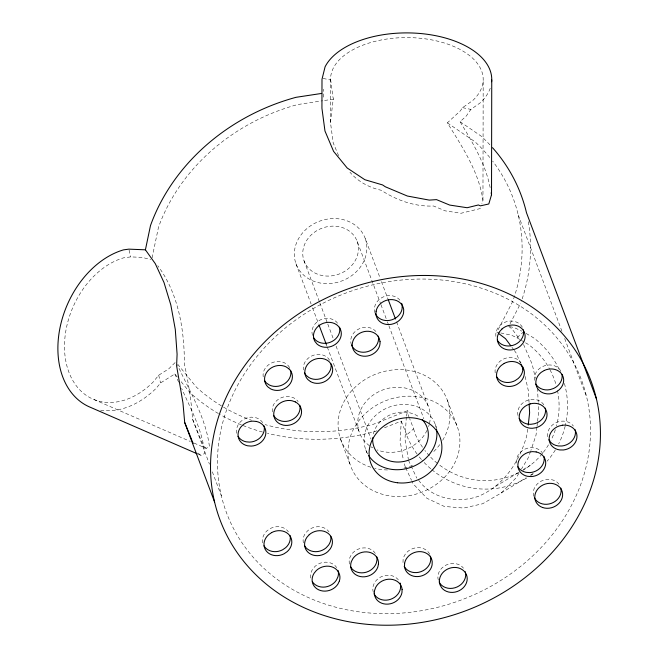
<?xml version="1.0" encoding="UTF-8"?>
<svg xmlns="http://www.w3.org/2000/svg" width="658" height="658" viewBox="0 0 658 658"><rect width="100%" height="100%" fill="white"/><g stroke="black" fill="none" stroke-linecap="round" stroke-linejoin="round"><path stroke-width="0.49" stroke-dasharray="3.29 2.47" d="M338.607 155.691L333.195 142.876L330.472 122.437L330.555 78.853A76.32 41.758 0.1 0 1 427.305 39.135A76.32 41.758 0.1 0 1 472.609 100.641L462.566 107.657L460.337 110.881L447.358 122.84C462.261 146.898 478.835 171.639 482.956 200.213L481.87 203.898M482.956 200.213L483.186 79.832M403 562.549L403.115 559.292A14.147 12.239 -20.6 0 1 415.469 547.867A14.147 12.239 -20.6 0 1 429.888 554.612M384.494 427.766L401.265 421.112L400.105 440.712L403.387 460.337M406.315 417.024L404.991 439.256L408.363 459.416M527.774 429.164L526.68 436.015C519.655 461.357 503.822 485.538 478.925 496.107C457.746 503.839 431.467 498.846 418.126 479.517M536.912 427.223L536.015 435.16L530.907 450.385M537.027 426.228L537.471 422.255M537.586 421.26L538.705 411.332L538.277 403.288M323.234 97.162L323.711 93.123L323.218 89.175M330.472 122.437L332.948 101.266L333.746 99.087L332.956 97.252L330.555 78.853M152.064 257.92L158.479 227.273A189.496 163.949 -20.6 0 1 297.72 104.54L322.626 100.764M406.373 416.012L407.779 410.625L373.456 424.245A189.496 163.949 -20.6 0 1 265.166 424.64M530.57 451.322L528.201 457.878L521.481 469.031M510.065 323.744L520.7 303.182M518.891 473.324L516.308 477.618L501.133 493.039L482.659 503.748L463.676 508.058L444.273 506.43L426.902 498.279L413.183 483.893L411.933 481.212M490.218 88.254A84.882 46.447 0.1 0 1 479.986 103.035L470.873 109.401L466.333 115.964L460.09 121.705C472.502 142.399 485.555 163.858 490.202 187.801M175.094 362.591L168.736 368.875L158.71 375.208L152.952 382.24A76.32 55.083 -66.5 0 1 66.499 364.302A76.32 55.083 -66.5 0 1 123.49 257.862L130.679 256.9L142.317 257.368L150.707 259.663M177.356 377.067L174.814 373.95L160.544 382.956L156.259 388.195A84.882 61.26 -66.5 0 1 99.358 409.95M417.049 453.995A84.882 83.089 58.6 0 1 407.113 436.435L406.693 434.922L413.635 428.802L409.63 418.611M500.705 332.956L511.324 335.136L516.925 337.751L523.521 331.936M495.54 486.484L519.072 472.14M523.431 469.483L530.397 465.231M501.133 493.039L526.129 477.798M530.438 475.175L533.021 473.595M194.052 443.073L206.209 448.361L209.433 446.527C205.765 417.46 189.767 391.551 177.586 365.354M198.272 454.242L201.077 455.459L204.663 453.42C202.623 430.299 190.861 409.391 181.666 388.45M377.034 430.727L375.167 431.467A198.058 171.351 -20.6 0 1 267.444 433.318M480.505 208.496L461.019 213.266L445.318 210.873L433.49 205.987C415.116 206.933 396.527 200.262 381.27 190.277C369.368 187.727 357.82 181.518 349.941 172.199M324.616 100.468L333.746 99.087M509.58 326.607L514.071 327.528L521.802 331.139M499.743 332.759L496.848 332.167L512.697 301.504A189.496 163.949 -20.6 0 0 492.669 161.136M323.103 78.434L330.818 80.046M462.566 107.657L470.873 109.401M93.971 399.529L190.31 441.444M526.153 333.483L534.041 338.105A84.882 83.089 58.6 0 1 560.386 372.041M516.925 337.751L520.371 339.775M521.235 340.276L524.681 342.3M525.545 342.802L528.983 344.825A76.32 74.708 58.6 0 1 549.57 368.974M460.09 121.705L481.121 136.107A198.058 171.351 -20.6 0 1 490.473 145.426M447.358 122.84L474.829 141.651A189.496 163.949 -20.6 0 1 490.152 157.945M508.683 326.426L511.916 328.844L519.269 338.73M206.209 448.361L203.972 446.626C199.752 437.644 196.364 428.292 192.531 419.13C191.322 400.525 188.328 382.092 184.372 363.882C184.437 329.913 178.532 293.534 157.772 265.717M197.893 453L201.077 455.459M337.513 323.193L336.279 321.68A14.147 12.239 -20.6 0 0 318.439 320.972A14.147 12.239 -20.6 0 0 313.068 336.789M177.685 364.203L196.355 387.126A189.496 163.949 -20.6 0 0 251.578 420.281M181.164 381.747L190.063 392.67A198.058 171.351 -20.6 0 0 219.542 414.195M511.924 347.276L513.668 349.62M514.252 350.401L515.995 352.746L520.519 363.109M329.584 360.222L328.153 358.215A14.147 12.239 -20.6 0 0 311.703 355.97A14.147 12.239 -20.6 0 0 303.486 369.911M174.814 373.95L178.663 382.101M408.536 460.427L410.699 465.074M411.127 466.004L416.753 478.078M405.287 466.933L403.551 461.316M405.706 467.83L411.521 480.324M523.554 344.496L532.256 364.4L535.398 378.276M409.268 417.69L408.174 414.91L407.779 410.625M401.265 421.112L406.693 434.922M518.233 214.96L562.154 331.805M564.671 338.508L586.632 396.93A189.496 163.949 -20.6 0 1 345.466 609.514A189.496 163.949 -20.6 0 1 279.872 332.644A189.496 163.949 -20.6 0 1 586.632 396.93M447.399 400.335L457.384 426.902A56.835 49.169 -20.6 0 1 391.732 496.148A56.835 49.169 -20.6 0 1 362.846 416.029A56.835 49.169 -20.6 0 1 457.384 426.902M435.259 424.394L436.328 427.239M365.223 238.492A36.856 31.888 -20.6 0 1 322.65 283.392A36.856 31.888 -20.6 0 1 303.914 231.435A36.856 31.888 -20.6 0 1 365.223 238.492L379.995 277.783M381.434 281.616L387.924 298.872M396.568 321.877L428.629 407.179M357.179 241.42A28.294 24.478 -20.6 0 1 324.493 275.891A28.294 24.478 -20.6 0 1 310.115 236.008A28.294 24.478 -20.6 0 1 357.179 241.42L380.604 303.725M380.957 304.687L387.085 320.981M387.447 321.935L388.524 324.813M388.886 325.768L423.834 418.751M304.012 260.79L319.508 302.014M319.862 302.968L327.429 323.103M327.791 324.057L333.195 338.434M336.082 346.1L371.03 439.083M295.968 263.726L311.102 303.98M312.542 307.812L318.661 324.106M326.228 344.233L326.952 346.149M327.314 347.111L359.375 432.413M365.733 449.727L367.518 454.472M340.605 439.256L350.591 465.823M192.531 419.13L209.458 464.17M212.345 471.835L221.343 495.795M413.635 428.802L414.869 433.235A76.32 74.708 58.6 0 0 423.686 448.879M129.075 250.114L130.679 256.9M158.71 375.208L160.544 382.956M525.142 376.499L528.464 391.14L529.09 402.976M537.479 388.204L538.228 402.285M272.363 411.867A14.147 12.239 -20.6 0 1 290.523 396.774L293.797 397.909A14.147 12.239 -20.6 0 1 298.156 401.627M516.514 463.035A14.147 12.239 -20.6 0 1 531.096 447.646L534.674 447.95A14.147 12.239 -20.6 0 1 542.743 453.469M263.192 376.861A14.147 12.239 -20.6 0 1 269.525 364.088A14.147 12.239 -20.6 0 1 284.618 362.903L287.373 364.787A14.147 12.239 -20.6 0 1 290.4 369.492M370.841 467.246A56.835 49.169 -20.6 0 1 343.821 402.005A56.835 49.169 -20.6 0 1 420.273 373.448A56.835 49.169 -20.6 0 1 442.554 440.457M439.741 444.652A56.835 49.169 -20.6 0 1 432.413 452.827M412.517 465.354A56.835 49.169 -20.6 0 1 404.053 468.077M387.513 469.968A56.835 49.169 -20.6 0 1 374.731 468.34M438.294 580.126A14.147 12.239 -20.6 0 1 446.239 565.008A14.147 12.239 -20.6 0 1 463.495 568.183M375.027 312.854A14.147 12.239 -20.6 0 1 374.484 310.502L374.599 307.253A14.147 12.239 -20.6 0 1 386.509 295.911A14.147 12.239 -20.6 0 1 401.018 301.849M495.926 336.427A14.147 12.239 -20.6 0 1 498.073 327.692L500.45 325.027A14.147 12.239 -20.6 0 1 523.135 329.058M528.316 221.697A198.058 171.351 -20.6 0 1 521.375 301.257M262.493 432.026A198.058 171.351 -20.6 0 1 242.226 425.2M241.297 424.821A198.058 171.351 -20.6 0 1 220.438 414.704M351.504 344.981A14.147 12.239 -20.6 0 1 359.219 328.778A14.147 12.239 -20.6 0 1 377.092 333.113M373.374 592.34A14.147 12.239 -20.6 0 1 373.02 586.73L374.106 583.539A14.147 12.239 -20.6 0 1 386.402 575.289A14.147 12.239 -20.6 0 1 399.077 580.874M236.814 433.318A14.147 12.239 -20.6 0 1 251.249 417.147L254.819 417.452A14.147 12.239 -20.6 0 1 262.896 422.979M349.456 564.062A14.147 12.239 -20.6 0 1 349.867 557.597L351.454 554.546A14.147 12.239 -20.6 0 1 375.529 553.715M373.316 433.935A28.294 24.478 -20.6 0 1 419.368 417.164M533.794 496.288A14.147 12.239 -20.6 0 1 542.2 480.653A14.147 12.239 -20.6 0 1 559.654 485.176M310.823 578.028A14.147 12.239 -20.6 0 1 312.591 569.26L314.861 566.53A14.147 12.239 -20.6 0 1 336.707 567.591M262.772 542.866A14.147 12.239 -20.6 0 1 267.14 530.685L270.142 528.604A14.147 12.239 -20.6 0 1 288.41 531.845M534.461 380.34A14.147 12.239 -20.6 0 1 539.683 368.373L542.817 366.457A14.147 12.239 -20.6 0 1 560.69 370.791M303.371 542.883A14.147 12.239 -20.6 0 1 305.37 533.367L307.747 530.71A14.147 12.239 -20.6 0 1 329.016 531.87M495.161 372.905A14.147 12.239 -20.6 0 1 499.685 361.513L502.687 359.433A14.147 12.239 -20.6 0 1 520.955 362.673M517.986 415.511A14.147 12.239 -20.6 0 1 525.355 401.248L528.793 399.883A14.147 12.239 -20.6 0 1 544.059 405.163M547.801 436.739A14.147 12.239 -20.6 0 1 557.565 422.017L561.159 421.194A14.147 12.239 -20.6 0 1 573.406 426.055M526.589 478.086A84.882 83.089 58.6 0 1 431.516 469.409M430.751 468.759A84.882 83.089 58.6 0 1 422.091 460.255M421.424 459.49A84.882 83.089 58.6 0 1 418.249 455.599M564.416 383.433A84.882 83.089 58.6 0 1 565.403 425.167M565.173 426.145A84.882 83.089 58.6 0 1 558.691 443.887M555.303 450.006A84.882 83.089 58.6 0 1 547.127 461.159M533.251 473.785A84.882 83.089 58.6 0 1 530.809 475.471M369.426 445.721A36.856 31.888 -20.6 0 1 383.186 389.799A36.856 31.888 -20.6 0 1 429.403 423.867M429.156 424.797A36.856 31.888 -20.6 0 1 428.572 426.655M427.058 430.324A36.856 31.888 -20.6 0 1 377.166 449.932M372.683 447.827A36.856 31.888 -20.6 0 1 371.005 446.815M367.674 453.962A36.996 32.012 -20.6 0 1 389.133 407.137A36.996 32.012 -20.6 0 1 436.279 427.98M519.113 472.428A76.32 74.708 58.6 0 1 438.911 464.573M437.364 463.339A76.32 74.708 58.6 0 1 430.044 456.529M429.361 455.797A76.32 74.708 58.6 0 1 424.879 450.467M550.039 369.862A76.32 74.708 58.6 0 1 556.026 384.617M557.482 390.449A76.32 74.708 58.6 0 1 556.512 425.825M555.385 429.625A76.32 74.708 58.6 0 1 550.869 440.498M548.476 444.816A76.32 74.708 58.6 0 1 542.85 452.943M542.208 453.74A76.32 74.708 58.6 0 1 522.74 470.429"/><path stroke-width="0.99" d="M491.649 81.74A84.882 46.447 0.1 0 0 420.404 33.509A84.882 46.447 0.1 0 0 325.085 66.795L321.992 79.297L321.935 108.266L324.962 130.991L333.573 151.356L347.169 167.979L364.836 179.708L382.586 184.939L385.366 186.798L407.343 196.026L429.279 200.106L436.509 199.629L449.669 205.066L467.139 207.731L478.382 204.967L480.48 205.847L488.804 203.972L491.526 194.76L491.748 79.881M528.234 425.084L529.616 412.837L529.147 403.963M214.59 502.013L184.684 422.444L182.949 402.795L176.607 365.897L177.092 354.201L175.283 329.403L170.825 304.967L164.015 282.562L155.313 263.71L145.41 249.818L150.485 225.595A198.058 171.351 -20.6 0 1 296.01 97.318L321.729 93.42M145.41 249.818L128.845 249.143L123.49 249.867A84.882 61.26 -66.5 0 0 60.117 327.207A84.882 61.26 -66.5 0 0 90.664 407.425L197.334 453.831M498.419 333.343L505.525 338.673L510.756 345.705M313.447 337.496L315.495 340.005A14.147 12.239 -20.6 0 0 332.15 341.412A14.147 12.239 -20.6 0 0 339.52 327.149M439.157 581.985L440.103 583.687A14.147 12.239 -20.6 0 0 457.351 586.862A14.147 12.239 -20.6 0 0 465.305 571.744M520.93 364.047L523.406 369.697M192.103 440.753L193.23 443.459M184.684 422.444L191.725 439.857M596.378 398.682A198.058 171.351 -20.6 0 0 275.76 331.484A198.058 171.351 -20.6 0 0 344.315 620.872A198.058 171.351 -20.6 0 0 596.378 398.682L526.482 212.723A198.058 171.351 -20.6 0 0 492.521 147.688M388.286 299.834L395.491 318.998M319.023 325.068L326.228 344.233M378.177 336.139L378.539 337.661A14.147 12.239 -20.6 0 1 367.485 351.693A14.147 12.239 -20.6 0 1 351.504 344.981M491.148 192.778L491.526 194.76M331.023 363.874A14.147 12.239 -20.6 0 1 324.427 376.935A14.147 12.239 -20.6 0 1 308.972 377.602L306.357 375.57A14.147 12.239 -20.6 0 1 304.49 372.946M543.936 456.438A14.147 12.239 -20.6 0 1 529.501 472.609L525.931 472.304A14.147 12.239 -20.6 0 1 517.862 466.777M401.66 303.313A14.147 12.239 -20.6 0 1 402.202 305.657L402.087 308.915A14.147 12.239 -20.6 0 1 389.733 320.339A14.147 12.239 -20.6 0 1 375.315 313.595M264.088 425.94A14.147 12.239 -20.6 0 1 249.653 442.11L246.084 441.814A14.147 12.239 -20.6 0 1 238.015 436.287M400.097 583.037A14.147 12.239 -20.6 0 1 400.607 585.398L400.451 588.655A14.147 12.239 -20.6 0 1 388.426 599.89A14.147 12.239 -20.6 0 1 373.999 593.804M290.614 370.265A14.147 12.239 -20.6 0 1 284.807 383.565A14.147 12.239 -20.6 0 1 269.336 385.004L266.58 383.112A14.147 12.239 -20.6 0 1 264.541 380.604M523.349 329.831A14.147 12.239 -20.6 0 1 521.35 339.347L518.981 342.012A14.147 12.239 -20.6 0 1 497.275 340.17M430.414 556.125A14.147 12.239 -20.6 0 1 430.719 557.704L430.603 560.953A14.147 12.239 -20.6 0 1 418.694 572.295A14.147 12.239 -20.6 0 1 404.185 566.357M299.793 405.27A14.147 12.239 -20.6 0 1 281.788 421.136L278.515 420.01A14.147 12.239 -20.6 0 1 273.72 415.609M422.206 419.631A28.294 24.478 -20.6 0 1 408.799 460.09A28.294 24.478 -20.6 0 1 372.716 437.669M560.855 488.137A14.147 12.239 -20.6 0 1 551.363 503.345A14.147 12.239 -20.6 0 1 534.395 497.769M338.039 570.494A14.147 12.239 -20.6 0 1 337.908 576.943L336.452 580.043A14.147 12.239 -20.6 0 1 312.344 581.713M290.038 535.489A14.147 12.239 -20.6 0 1 285.671 547.67L282.669 549.751A14.147 12.239 -20.6 0 1 263.965 545.827M562.039 374.542A14.147 12.239 -20.6 0 1 553.682 388.426L550.178 389.594A14.147 12.239 -20.6 0 1 535.809 384.091M376.73 556.684A14.147 12.239 -20.6 0 1 376.993 559.9L376.31 563.141A14.147 12.239 -20.6 0 1 364.113 572.682A14.147 12.239 -20.6 0 1 350.656 567.023M330.801 536.295A14.147 12.239 -20.6 0 1 328.646 545.03L326.278 547.686A14.147 12.239 -20.6 0 1 304.572 545.852M522.584 366.317A14.147 12.239 -20.6 0 1 518.216 378.49L515.214 380.579A14.147 12.239 -20.6 0 1 496.51 376.656M545.252 408.133A14.147 12.239 -20.6 0 1 534.444 423.752L530.817 424.303A14.147 12.239 -20.6 0 1 519.178 418.472M575.125 429.658A14.147 12.239 -20.6 0 1 561.948 445.992L558.329 445.968A14.147 12.239 -20.6 0 1 548.846 439.758M436.46 428.901A36.996 32.012 -20.6 0 1 412.36 466.793A36.996 32.012 -20.6 0 1 368.653 455.566M376.096 311.234L375.989 314.491A14.147 12.239 -20.6 0 0 389.404 324.534A14.147 12.239 -20.6 0 0 403.584 312.895L403.699 309.647A14.147 12.239 -20.6 0 0 390.276 299.604A14.147 12.239 -20.6 0 0 376.096 311.234M404.612 563.273L404.497 566.53A14.147 12.239 -20.6 0 0 417.92 576.572A14.147 12.239 -20.6 0 0 432.1 564.942L432.216 561.685A14.147 12.239 -20.6 0 0 418.792 551.643A14.147 12.239 -20.6 0 0 404.612 563.273M402.104 589.379L401.956 592.636A14.147 12.239 -20.6 0 1 385.843 604.126A14.147 12.239 -20.6 0 1 374.517 590.711L375.603 587.52A14.147 12.239 -20.6 0 1 390.622 579.221A14.147 12.239 -20.6 0 1 402.104 589.379M378.49 563.881L377.807 567.13A14.147 12.239 -20.6 0 1 360.222 576.54A14.147 12.239 -20.6 0 1 351.364 561.587L352.951 558.527A14.147 12.239 -20.6 0 1 368.957 552.177A14.147 12.239 -20.6 0 1 378.49 563.881M339.405 580.932L337.957 584.033A14.147 12.239 -20.6 0 1 318.842 589.905A14.147 12.239 -20.6 0 1 314.096 573.241L316.358 570.511A14.147 12.239 -20.6 0 1 333.203 567.369A14.147 12.239 -20.6 0 1 339.405 580.932M309.244 534.691L306.867 537.356A14.147 12.239 -20.6 0 0 309.408 553.378A14.147 12.239 -20.6 0 0 327.774 551.675L330.143 549.011A14.147 12.239 -20.6 0 0 327.602 532.988A14.147 12.239 -20.6 0 0 309.244 534.691M501.947 329.016L499.57 331.673A14.147 12.239 -20.6 0 0 502.112 347.695A14.147 12.239 -20.6 0 0 520.478 345.993L522.855 343.336A14.147 12.239 -20.6 0 0 520.305 327.314A14.147 12.239 -20.6 0 0 501.947 329.016M504.192 363.413L501.182 365.494A14.147 12.239 -20.6 0 0 498.937 381.961A14.147 12.239 -20.6 0 0 516.711 384.56L519.713 382.479A14.147 12.239 -20.6 0 0 521.967 366.012A14.147 12.239 -20.6 0 0 504.192 363.413M271.639 532.585L268.637 534.674A14.147 12.239 -20.6 0 0 266.391 551.141A14.147 12.239 -20.6 0 0 284.166 553.732L287.168 551.651A14.147 12.239 -20.6 0 0 289.421 535.184A14.147 12.239 -20.6 0 0 271.639 532.585M544.314 370.446L541.18 372.354A14.147 12.239 -20.6 0 0 536.928 387.373A14.147 12.239 -20.6 0 0 551.675 393.574L555.179 392.415A14.147 12.239 -20.6 0 0 562.574 375.479A14.147 12.239 -20.6 0 0 544.314 370.446M530.29 403.872L526.852 405.229A14.147 12.239 -20.6 0 0 519.483 419.491A14.147 12.239 -20.6 0 0 532.314 428.284L535.941 427.741A14.147 12.239 -20.6 0 0 546.749 412.114A14.147 12.239 -20.6 0 0 530.29 403.872M562.656 425.183L559.07 426.006A14.147 12.239 -20.6 0 0 549.134 439.125A14.147 12.239 -20.6 0 0 559.826 449.949L563.445 449.973A14.147 12.239 -20.6 0 0 576.967 436.032A14.147 12.239 -20.6 0 0 562.656 425.183M256.324 421.433L252.746 421.136A14.147 12.239 -20.6 0 0 238.27 432.454A14.147 12.239 -20.6 0 0 247.581 445.795L251.15 446.099A14.147 12.239 -20.6 0 0 265.626 434.774A14.147 12.239 -20.6 0 0 256.324 421.433M536.171 451.931L532.593 451.627A14.147 12.239 -20.6 0 0 518.117 462.952A14.147 12.239 -20.6 0 0 527.428 476.293L530.998 476.589A14.147 12.239 -20.6 0 0 545.482 465.272A14.147 12.239 -20.6 0 0 536.171 451.931M295.294 401.898L292.02 400.763A14.147 12.239 -20.6 0 0 275.118 408.61A14.147 12.239 -20.6 0 0 280.012 423.991L283.285 425.126A14.147 12.239 -20.6 0 0 300.188 417.279A14.147 12.239 -20.6 0 0 295.294 401.898M288.87 368.776L286.123 366.893A14.147 12.239 -20.6 0 0 267.929 370.717A14.147 12.239 -20.6 0 0 268.086 387.101L270.833 388.985A14.147 12.239 -20.6 0 0 289.018 385.16A14.147 12.239 -20.6 0 0 288.87 368.776M310.469 381.582L307.854 379.551A14.147 12.239 -20.6 0 1 310.082 361.892A14.147 12.239 -20.6 0 1 329.65 362.204L331.525 364.828A14.147 12.239 -20.6 0 1 327.421 379.863A14.147 12.239 -20.6 0 1 310.469 381.582M339.824 328.169L337.784 325.661A14.147 12.239 -20.6 0 0 319.558 325.208A14.147 12.239 -20.6 0 0 314.943 341.477L316.991 343.986A14.147 12.239 -20.6 0 0 335.218 344.438A14.147 12.239 -20.6 0 0 339.824 328.169M466.547 574.969L464.992 572.172A14.147 12.239 -20.6 0 0 447.325 569.195A14.147 12.239 -20.6 0 0 440.046 584.872L441.6 587.668A14.147 12.239 -20.6 0 0 459.268 590.645A14.147 12.239 -20.6 0 0 466.547 574.969M380.044 341.642L379.304 338.533A14.147 12.239 -20.6 0 0 356.439 335.662A14.147 12.239 -20.6 0 0 361.209 355.797A14.147 12.239 -20.6 0 0 380.044 341.642M542.653 507.524A14.147 12.239 -20.6 0 0 562.598 493.706A14.147 12.239 -20.6 0 0 540.884 486.196A14.147 12.239 -20.6 0 0 542.653 507.524M397.506 482.758A36.996 32.012 -20.6 0 0 440.251 437.677A36.996 32.012 -20.6 0 0 378.704 430.603A36.996 32.012 -20.6 0 0 397.506 482.758"/></g></svg>
